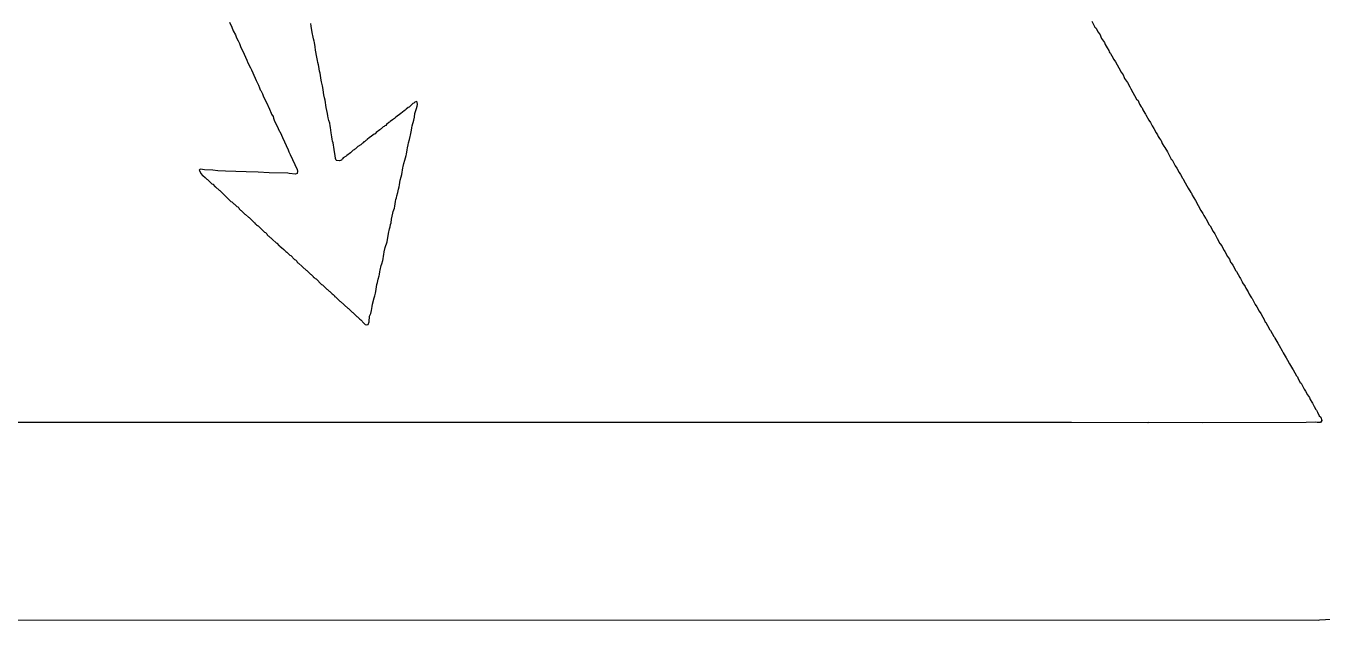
# Model space of a CAD drawing. Header units: inches. Extents: x -4 to 182, y -4 to 85.
# Drawn here: x 42.406 to 46.089, y 32.085 to 33.774 of the extents above; entities that cross this region are included whole.
import ezdxf

# ---------------------------------------------------------------- set-up
doc = ezdxf.new("R2010")
doc.units = ezdxf.units.IN
doc.layers.add('Bottom Overlay', color=54, linetype='Continuous')

msp = doc.modelspace()

# ---------------------------------------------------------------- linework, layer by layer
at = {"layer": 'Bottom Overlay'}
for p, q in [((42.9838, 33.7845), (42.9912, 33.7705)), ((43.2166, 33.7733), (43.2155, 33.78)), ((45.4344, 33.7874), (45.4434, 33.7705)), ((42.9912, 33.7705), (42.9951, 33.7598)), ((42.9951, 33.7598), (43.0013, 33.748)), ((43.0013, 33.748), (43.0035, 33.7423)), ((43.0035, 33.7423), (43.0047, 33.7378)), ((43.0047, 33.7378), (43.0091, 33.7311)), ((43.2194, 33.7547), (43.2166, 33.7733)), ((43.2217, 33.7412), (43.2194, 33.7547)), ((43.2228, 33.7367), (43.2217, 33.7412)), ((45.4434, 33.7705), (45.4457, 33.7682)), ((45.4457, 33.7682), (45.4468, 33.766)), ((45.4468, 33.766), (45.4524, 33.7559)), ((45.4524, 33.7559), (45.458, 33.748)), ((45.458, 33.748), (45.4614, 33.7401)), ((45.4614, 33.7401), (45.4625, 33.7379)), ((45.4625, 33.7379), (45.4704, 33.7266)), ((43.0091, 33.7311), (43.0125, 33.7232)), ((43.0125, 33.7232), (43.0165, 33.7125)), ((43.0165, 33.7125), (43.0215, 33.7041)), ((43.0215, 33.7041), (43.026, 33.6929)), ((43.2245, 33.7305), (43.2228, 33.7367)), ((43.2256, 33.726), (43.2245, 33.7305)), ((43.2279, 33.7137), (43.2256, 33.726)), ((43.229, 33.7047), (43.2279, 33.7137)), ((43.2324, 33.6844), (43.229, 33.7047)), ((45.4704, 33.7266), (45.4727, 33.721)), ((45.4727, 33.721), (45.4783, 33.7109)), ((45.4783, 33.7109), (45.4828, 33.7041)), ((45.4828, 33.7041), (45.4839, 33.6996)), ((43.026, 33.6929), (43.0339, 33.676)), ((43.0339, 33.676), (43.0367, 33.6687)), ((43.0367, 33.6687), (43.044, 33.6546)), ((43.2346, 33.6754), (43.2324, 33.6844)), ((43.2357, 33.6698), (43.2346, 33.6754)), ((43.2369, 33.6631), (43.2357, 33.6698)), ((45.4839, 33.6996), (45.4862, 33.6974)), ((45.4862, 33.6974), (45.4873, 33.6951)), ((45.4873, 33.6951), (45.4918, 33.6884)), ((45.4918, 33.6884), (45.4974, 33.6783)), ((45.4974, 33.6783), (45.5019, 33.6715)), ((45.5019, 33.6715), (45.5109, 33.6547)), ((43.044, 33.6546), (43.0463, 33.649)), ((43.0463, 33.649), (43.0575, 33.6254)), ((43.238, 33.6586), (43.2369, 33.6631)), ((43.2402, 33.6451), (43.238, 33.6586)), ((43.2414, 33.6395), (43.2402, 33.6451)), ((43.2447, 33.6192), (43.2414, 33.6395)), ((45.5109, 33.6547), (45.5176, 33.6423)), ((45.5176, 33.6423), (45.5233, 33.6344)), ((45.5233, 33.6344), (45.5266, 33.6266)), ((43.0575, 33.6254), (43.0603, 33.6181)), ((43.0603, 33.6181), (43.0665, 33.6052)), ((43.0665, 33.6052), (43.0693, 33.5978)), ((43.0693, 33.5978), (43.0716, 33.5922)), ((43.0716, 33.5922), (43.0732, 33.5905)), ((43.0732, 33.5905), (43.0777, 33.5804)), ((43.2459, 33.6147), (43.2447, 33.6192)), ((43.2481, 33.6035), (43.2459, 33.6147)), ((43.2492, 33.599), (43.2481, 33.6035)), ((43.2504, 33.5922), (43.2492, 33.599)), ((43.252, 33.5782), (43.2504, 33.5922)), ((45.5266, 33.6266), (45.5278, 33.6243)), ((45.5278, 33.6243), (45.5356, 33.6131)), ((45.5356, 33.6131), (45.5424, 33.6007)), ((45.5424, 33.6007), (45.5458, 33.5951)), ((45.5458, 33.5951), (45.5615, 33.5658)), ((43.0777, 33.5804), (43.08, 33.5748)), ((43.08, 33.5748), (43.0811, 33.5725)), ((43.0811, 33.5725), (43.089, 33.5557)), ((43.089, 33.5557), (43.098, 33.5366)), ((43.2543, 33.5692), (43.252, 33.5782)), ((43.256, 33.563), (43.2543, 33.5692)), ((43.2593, 33.5416), (43.256, 33.563)), ((43.5079, 33.554), (43.5056, 33.5529)), ((43.5112, 33.5574), (43.5079, 33.554)), ((43.5157, 33.5585), (43.5112, 33.5574)), ((43.5174, 33.5568), (43.5157, 33.5585)), ((43.5185, 33.5501), (43.5174, 33.5568)), ((45.5615, 33.5658), (45.566, 33.5613)), ((45.566, 33.5613), (45.5671, 33.5591)), ((45.5671, 33.5591), (45.5705, 33.5512)), ((43.098, 33.5366), (43.1025, 33.5253)), ((43.1025, 33.5253), (43.1036, 33.5231)), ((43.1036, 33.5231), (43.1081, 33.5163)), ((43.2627, 33.5248), (43.2593, 33.5416)), ((43.2638, 33.518), (43.2627, 33.5248)), ((43.265, 33.5124), (43.2638, 33.518)), ((43.4707, 33.5248), (43.4567, 33.5141)), ((43.4809, 33.5326), (43.4707, 33.5248)), ((43.4831, 33.5338), (43.4809, 33.5326)), ((43.4859, 33.5366), (43.4831, 33.5338)), ((43.4921, 33.5416), (43.4859, 33.5366)), ((43.4944, 33.5427), (43.4921, 33.5416)), ((43.4994, 33.5478), (43.4944, 33.5427)), ((43.5056, 33.5529), (43.4994, 33.5478)), ((43.5095, 33.5141), (43.5112, 33.5248)), ((43.5112, 33.5248), (43.5124, 33.5304)), ((43.5124, 33.5304), (43.5157, 33.5394)), ((43.5157, 33.5394), (43.5174, 33.5456)), ((43.5174, 33.5456), (43.5185, 33.5501)), ((45.5705, 33.5512), (45.575, 33.5433)), ((45.575, 33.5433), (45.5772, 33.5411)), ((45.5772, 33.5411), (45.5795, 33.5355)), ((45.5795, 33.5355), (45.5851, 33.5253)), ((45.5851, 33.5253), (45.5874, 33.5231)), ((45.5874, 33.5231), (45.5885, 33.5208)), ((45.5885, 33.5208), (45.5964, 33.5062)), ((43.1081, 33.5163), (43.1092, 33.5118)), ((43.1092, 33.5118), (43.1115, 33.5062)), ((43.1115, 33.5062), (43.1227, 33.4826)), ((43.1227, 33.4826), (43.1255, 33.4753)), ((43.2667, 33.5051), (43.265, 33.5124)), ((43.2689, 33.4972), (43.2667, 33.5051)), ((43.27, 33.4893), (43.2689, 33.4972)), ((43.2712, 33.4848), (43.27, 33.4893)), ((43.2728, 33.4697), (43.2712, 33.4848)), ((43.4134, 33.4798), (43.4112, 33.4787)), ((43.4151, 33.4815), (43.4134, 33.4798)), ((43.4213, 33.4865), (43.4151, 33.4815)), ((43.4235, 33.4876), (43.4213, 33.4865)), ((43.4258, 33.4899), (43.4235, 33.4876)), ((43.428, 33.491), (43.4258, 33.4899)), ((43.4308, 33.4938), (43.428, 33.491)), ((43.437, 33.4989), (43.4308, 33.4938)), ((43.4393, 33.5), (43.437, 33.4989)), ((43.4409, 33.5017), (43.4393, 33.5)), ((43.4471, 33.5068), (43.4409, 33.5017)), ((43.4528, 33.5101), (43.4471, 33.5068)), ((43.4567, 33.5141), (43.4528, 33.5101)), ((43.5011, 33.4775), (43.5022, 33.4843)), ((43.5022, 33.4843), (43.5034, 33.4899)), ((43.5034, 33.4899), (43.5084, 33.5062)), ((43.5084, 33.5062), (43.5095, 33.5141)), ((45.5964, 33.5062), (45.6009, 33.4995)), ((45.6009, 33.4995), (45.6065, 33.4894)), ((45.6065, 33.4894), (45.611, 33.4826)), ((45.611, 33.4826), (45.6177, 33.4702)), ((43.1255, 33.4753), (43.1272, 33.4736)), ((43.1272, 33.4736), (43.1317, 33.4635)), ((43.1317, 33.4635), (43.1345, 33.4562)), ((43.1345, 33.4562), (43.1508, 33.4219)), ((43.2751, 33.4584), (43.2728, 33.4697)), ((43.2762, 33.4517), (43.2751, 33.4584)), ((43.2773, 33.446), (43.2762, 33.4517)), ((43.2785, 33.4415), (43.2773, 33.446)), ((43.3662, 33.4438), (43.3639, 33.4415)), ((43.3684, 33.4449), (43.3662, 33.4438)), ((43.3718, 33.4483), (43.3684, 33.4449)), ((43.374, 33.4494), (43.3718, 33.4483)), ((43.3757, 33.4511), (43.374, 33.4494)), ((43.3819, 33.4562), (43.3757, 33.4511)), ((43.3842, 33.4573), (43.3819, 33.4562)), ((43.3875, 33.4607), (43.3842, 33.4573)), ((43.3954, 33.4663), (43.3875, 33.4607)), ((43.3977, 33.4674), (43.3954, 33.4663)), ((43.401, 33.4708), (43.3977, 33.4674)), ((43.4112, 33.4787), (43.401, 33.4708)), ((43.4932, 33.4415), (43.496, 33.4511)), ((43.496, 33.4511), (43.4972, 33.459)), ((43.4972, 33.459), (43.4983, 33.4635)), ((43.4983, 33.4635), (43.5011, 33.4775)), ((45.6177, 33.4702), (45.6211, 33.4646)), ((45.6211, 33.4646), (45.6233, 33.459)), ((45.6233, 33.459), (45.6267, 33.4534)), ((45.6267, 33.4534), (45.6301, 33.45)), ((45.6301, 33.45), (45.6312, 33.4478)), ((45.6312, 33.4478), (45.6346, 33.4399)), ((43.1508, 33.4219), (43.1531, 33.4162)), ((43.1531, 33.4162), (43.1565, 33.4084)), ((43.1565, 33.4084), (43.1632, 33.3938)), ((43.2796, 33.4348), (43.2785, 33.4415)), ((43.2807, 33.4292), (43.2796, 33.4348)), ((43.283, 33.4157), (43.2807, 33.4292)), ((43.2846, 33.405), (43.283, 33.4157)), ((43.3279, 33.4134), (43.3178, 33.4056)), ((43.3302, 33.4146), (43.3279, 33.4134)), ((43.3358, 33.4202), (43.3302, 33.4146)), ((43.3381, 33.4213), (43.3358, 33.4202)), ((43.3403, 33.4236), (43.3381, 33.4213)), ((43.3426, 33.4247), (43.3403, 33.4236)), ((43.3493, 33.4314), (43.3426, 33.4247)), ((43.3572, 33.4359), (43.3493, 33.4314)), ((43.3617, 33.4404), (43.3572, 33.4359)), ((43.3639, 33.4415), (43.3617, 33.4404)), ((43.4859, 33.405), (43.4871, 33.4095)), ((43.4871, 33.4095), (43.4887, 33.4213)), ((43.4887, 33.4213), (43.4899, 33.4269)), ((43.4899, 33.4269), (43.4921, 33.4359)), ((43.4921, 33.4359), (43.4932, 33.4415)), ((45.6346, 33.4399), (45.6391, 33.432)), ((45.6391, 33.432), (45.6425, 33.4286)), ((45.6425, 33.4286), (45.6492, 33.4163)), ((45.6492, 33.4163), (45.6604, 33.3949)), ((43.1632, 33.3938), (43.1767, 33.3656)), ((43.2858, 33.3971), (43.2846, 33.405)), ((43.2869, 33.3926), (43.2858, 33.3971)), ((43.2886, 33.3909), (43.2869, 33.3926)), ((43.2965, 33.3898), (43.2886, 33.3909)), ((43.3021, 33.3921), (43.2965, 33.3898)), ((43.3038, 33.3938), (43.3021, 33.3921)), ((43.3049, 33.396), (43.3038, 33.3938)), ((43.3077, 33.3988), (43.3049, 33.396)), ((43.3156, 33.4033), (43.3077, 33.3988)), ((43.3178, 33.4056), (43.3156, 33.4033)), ((43.4736, 33.351), (43.4769, 33.3701)), ((43.4769, 33.3701), (43.4781, 33.3746)), ((43.4781, 33.3746), (43.4797, 33.3831)), ((43.4797, 33.3831), (43.482, 33.3921)), ((43.482, 33.3921), (43.4859, 33.405)), ((45.6604, 33.3949), (45.6627, 33.3927)), ((45.6627, 33.3927), (45.6717, 33.3758)), ((45.6717, 33.3758), (45.6762, 33.369)), ((42.9006, 33.3662), (42.8978, 33.3634)), ((42.8978, 33.3634), (42.9034, 33.3533)), ((42.9079, 33.3656), (42.9006, 33.3662)), ((42.9034, 33.3533), (42.9063, 33.3493)), ((42.9063, 33.3493), (42.9085, 33.3482)), ((42.9136, 33.3645), (42.9079, 33.3656)), ((42.9085, 33.3482), (42.9147, 33.3432)), ((42.9372, 33.3634), (42.9136, 33.3645)), ((42.9147, 33.3432), (42.9198, 33.3381)), ((42.9198, 33.3381), (42.922, 33.337)), ((42.922, 33.337), (42.9344, 33.3246)), ((42.9507, 33.3623), (42.9372, 33.3634)), ((42.9732, 33.3611), (42.9507, 33.3623)), ((43.0316, 33.3589), (42.9732, 33.3611)), ((43.0654, 33.3578), (43.0316, 33.3589)), ((43.0969, 33.3566), (43.0654, 33.3578)), ((43.1503, 33.355), (43.0969, 33.3566)), ((43.1536, 33.3538), (43.1503, 33.355)), ((43.1716, 33.3527), (43.1536, 33.3538)), ((43.1767, 33.3544), (43.1716, 33.3527)), ((43.1767, 33.3656), (43.1778, 33.3611)), ((43.1778, 33.3611), (43.1767, 33.3544)), ((43.4674, 33.3223), (43.4696, 33.3358)), ((43.4696, 33.3358), (43.4719, 33.3448)), ((43.4719, 33.3448), (43.4736, 33.351)), ((45.6762, 33.369), (45.6829, 33.3567)), ((45.6829, 33.3567), (45.6863, 33.3511)), ((45.6863, 33.3511), (45.6919, 33.3409)), ((45.6919, 33.3409), (45.6942, 33.3387)), ((45.6942, 33.3387), (45.6953, 33.3364)), ((45.6953, 33.3364), (45.7043, 33.3196)), ((42.9344, 33.3246), (42.9366, 33.3235)), ((42.9366, 33.3235), (42.9434, 33.3167)), ((42.9434, 33.3167), (42.9456, 33.3156)), ((42.9456, 33.3156), (42.9546, 33.3066)), ((42.9546, 33.3066), (42.9569, 33.3055)), ((42.9569, 33.3055), (42.9681, 33.2942)), ((43.4595, 33.2909), (43.4623, 33.3004)), ((43.4623, 33.3004), (43.4646, 33.3094)), ((43.4646, 33.3094), (43.4663, 33.3167)), ((43.4663, 33.3167), (43.4674, 33.3223)), ((45.7043, 33.3196), (45.7088, 33.3128)), ((45.7088, 33.3128), (45.7155, 33.3005)), ((45.7155, 33.3005), (45.7178, 33.2982)), ((45.7178, 33.2982), (45.72, 33.2926)), ((42.9681, 33.2942), (42.9704, 33.2931)), ((42.9704, 33.2931), (42.9883, 33.2751)), ((42.9883, 33.2751), (42.9906, 33.274)), ((42.9906, 33.274), (42.9962, 33.2684)), ((42.9962, 33.2684), (42.9985, 33.2673)), ((42.9985, 33.2673), (43.0052, 33.2605)), ((43.0052, 33.2605), (43.0075, 33.2594)), ((43.0075, 33.2594), (43.0103, 33.2566)), ((43.4528, 33.256), (43.4539, 33.2616)), ((43.4539, 33.2616), (43.4561, 33.2751)), ((43.4561, 33.2751), (43.4573, 33.2807)), ((43.4573, 33.2807), (43.4584, 33.2852)), ((43.4584, 33.2852), (43.4595, 33.2909)), ((45.72, 33.2926), (45.7245, 33.2847)), ((45.7245, 33.2847), (45.729, 33.278)), ((45.729, 33.278), (45.7448, 33.2487)), ((43.0103, 33.2566), (43.0114, 33.2543)), ((43.0114, 33.2543), (43.0153, 33.2504)), ((43.0153, 33.2504), (43.0176, 33.2493)), ((43.0176, 33.2493), (43.0277, 33.2391)), ((43.0277, 33.2391), (43.03, 33.238)), ((43.03, 33.238), (43.0378, 33.2301)), ((43.0378, 33.2301), (43.0401, 33.229)), ((43.0401, 33.229), (43.0524, 33.2166)), ((43.4432, 33.2138), (43.4449, 33.2245)), ((43.4449, 33.2245), (43.4483, 33.2414)), ((43.4483, 33.2414), (43.4494, 33.2459)), ((43.4494, 33.2459), (43.4516, 33.2515)), ((43.4516, 33.2515), (43.4528, 33.256)), ((45.7448, 33.2487), (45.7504, 33.2409)), ((45.7504, 33.2409), (45.7527, 33.2352)), ((45.7527, 33.2352), (45.7572, 33.2274)), ((45.7572, 33.2274), (45.7594, 33.2251)), ((45.7594, 33.2251), (45.7605, 33.2229)), ((45.7605, 33.2229), (45.7684, 33.2082)), ((43.0524, 33.2166), (43.0547, 33.2155)), ((43.0547, 33.2155), (43.0564, 33.2138)), ((43.0564, 33.2138), (43.0575, 33.2116)), ((43.0575, 33.2116), (43.0592, 33.2099)), ((43.0592, 33.2099), (43.0614, 33.2088)), ((43.0614, 33.2088), (43.0637, 33.2065)), ((43.0637, 33.2065), (43.0659, 33.2054)), ((43.0659, 33.2054), (43.0839, 33.1874)), ((43.0839, 33.1874), (43.0862, 33.1863)), ((43.0862, 33.1863), (43.0901, 33.1824)), ((43.4359, 33.184), (43.4393, 33.1975)), ((43.4393, 33.1975), (43.4404, 33.2032)), ((43.4404, 33.2032), (43.4421, 33.2093)), ((43.4421, 33.2093), (43.4432, 33.2138)), ((45.7684, 33.2082), (45.7706, 33.206)), ((45.7706, 33.206), (45.7796, 33.1891)), ((45.7796, 33.1891), (45.7841, 33.1824)), ((43.0901, 33.1824), (43.0912, 33.1801)), ((43.0912, 33.1801), (43.094, 33.1773)), ((43.094, 33.1773), (43.0963, 33.1762)), ((43.0963, 33.1762), (43.0997, 33.1728)), ((43.0997, 33.1728), (43.1019, 33.1717)), ((43.1019, 33.1717), (43.1042, 33.1683)), ((43.1042, 33.1683), (43.1064, 33.1672)), ((43.1064, 33.1672), (43.1165, 33.1571)), ((43.1165, 33.1571), (43.1188, 33.1559)), ((43.1188, 33.1559), (43.1255, 33.1492)), ((43.1255, 33.1492), (43.1272, 33.1486)), ((43.1272, 33.1486), (43.1283, 33.1464)), ((43.4269, 33.1436), (43.432, 33.1599)), ((43.432, 33.1599), (43.4359, 33.184)), ((45.7841, 33.1824), (45.7909, 33.17)), ((45.7909, 33.17), (45.7988, 33.1554)), ((45.7988, 33.1554), (45.8038, 33.1492)), ((45.8038, 33.1492), (45.8094, 33.1368)), ((43.1283, 33.1464), (43.1323, 33.1436)), ((43.1323, 33.1436), (43.1385, 33.1385)), ((43.1385, 33.1385), (43.1446, 33.1323)), ((43.1446, 33.1323), (43.1469, 33.1312)), ((43.1469, 33.1312), (43.1559, 33.1222)), ((43.1559, 33.1222), (43.1581, 33.1211)), ((43.1581, 33.1211), (43.1694, 33.1098)), ((43.4196, 33.107), (43.4207, 33.1115)), ((43.4207, 33.1115), (43.4218, 33.1194)), ((43.4218, 33.1194), (43.423, 33.1239)), ((43.423, 33.1239), (43.4241, 33.1317)), ((43.4241, 33.1317), (43.4269, 33.1436)), ((45.8094, 33.1368), (45.8111, 33.1352)), ((45.8111, 33.1352), (45.8123, 33.1329)), ((45.8123, 33.1329), (45.8201, 33.1183)), ((45.8201, 33.1183), (45.8257, 33.1104)), ((43.1694, 33.1098), (43.1716, 33.1087)), ((43.1716, 33.1087), (43.1756, 33.1048)), ((43.1756, 33.1048), (43.1767, 33.1025)), ((43.1767, 33.1025), (43.1784, 33.1008)), ((43.1784, 33.1008), (43.1806, 33.0997)), ((43.1806, 33.0997), (43.1908, 33.0896)), ((43.1908, 33.0896), (43.193, 33.0885)), ((43.193, 33.0885), (43.202, 33.0795)), ((43.202, 33.0795), (43.2042, 33.0783)), ((43.2042, 33.0783), (43.2144, 33.0682)), ((43.4106, 33.0677), (43.4117, 33.0755)), ((43.4117, 33.0755), (43.4128, 33.08)), ((43.4128, 33.08), (43.4156, 33.093)), ((43.4156, 33.093), (43.4168, 33.0975)), ((43.4168, 33.0975), (43.4196, 33.107)), ((45.8257, 33.1104), (45.8291, 33.1025)), ((45.8291, 33.1025), (45.8302, 33.1003)), ((45.8302, 33.1003), (45.8353, 33.0941)), ((45.8353, 33.0941), (45.8437, 33.0778)), ((45.8437, 33.0778), (45.846, 33.0756)), ((45.846, 33.0756), (45.855, 33.0587)), ((43.2144, 33.0682), (43.2166, 33.0671)), ((43.2166, 33.0671), (43.2217, 33.062)), ((43.2217, 33.062), (43.2222, 33.0603)), ((43.2222, 33.0603), (43.2245, 33.0592)), ((43.2245, 33.0592), (43.2279, 33.0558)), ((43.2279, 33.0558), (43.2301, 33.0547)), ((43.2301, 33.0547), (43.2459, 33.039)), ((43.2459, 33.039), (43.2481, 33.0379)), ((43.2481, 33.0379), (43.2605, 33.0255)), ((43.3999, 33.0187), (43.4033, 33.039)), ((43.4033, 33.039), (43.4044, 33.0446)), ((43.4044, 33.0446), (43.4067, 33.0536)), ((43.4067, 33.0536), (43.4095, 33.0632)), ((43.4095, 33.0632), (43.4106, 33.0677)), ((45.855, 33.0587), (45.8572, 33.0564)), ((45.8572, 33.0564), (45.8617, 33.0463)), ((45.8617, 33.0463), (45.8629, 33.0441)), ((45.8629, 33.0441), (45.8707, 33.0328)), ((43.2605, 33.0255), (43.2627, 33.0244)), ((43.2627, 33.0244), (43.2672, 33.0199)), ((43.2672, 33.0199), (43.2695, 33.0187)), ((43.2695, 33.0187), (43.2762, 33.012)), ((43.2762, 33.012), (43.2785, 33.0109)), ((43.2785, 33.0109), (43.2824, 33.0069)), ((43.2824, 33.0069), (43.283, 33.0052)), ((43.283, 33.0052), (43.2852, 33.0041)), ((43.2852, 33.0041), (43.2976, 32.9918)), ((43.3954, 33.0007), (43.3971, 33.0069)), ((43.3971, 33.0069), (43.3988, 33.0142)), ((43.3988, 33.0142), (43.3999, 33.0187)), ((45.8707, 33.0328), (45.8719, 33.0283)), ((45.8719, 33.0283), (45.8792, 33.0176)), ((45.8792, 33.0176), (45.882, 33.0115)), ((45.882, 33.0115), (45.8865, 33.0036)), ((45.8865, 33.0036), (45.8887, 33.0013)), ((45.8887, 33.0013), (45.8898, 32.9991)), ((43.2976, 32.9918), (43.2998, 32.9906)), ((43.2998, 32.9906), (43.3088, 32.9816)), ((43.3088, 32.9816), (43.3111, 32.9805)), ((43.3111, 32.9805), (43.3201, 32.9715)), ((43.3201, 32.9715), (43.3223, 32.9704)), ((43.3223, 32.9704), (43.3324, 32.9603)), ((43.3858, 32.9563), (43.3881, 32.9653)), ((43.3881, 32.9653), (43.3898, 32.976)), ((43.3898, 32.976), (43.3909, 32.9828)), ((43.3909, 32.9828), (43.3954, 33.0007)), ((45.8898, 32.9991), (45.8988, 32.9822)), ((45.8988, 32.9822), (45.9033, 32.9755)), ((45.9033, 32.9755), (45.9101, 32.9631)), ((43.3324, 32.9603), (43.3347, 32.9591)), ((43.3347, 32.9591), (43.3459, 32.9479)), ((43.3459, 32.9479), (43.3482, 32.9468)), ((43.3482, 32.9468), (43.3549, 32.94)), ((43.3549, 32.94), (43.3572, 32.9389)), ((43.3572, 32.9389), (43.3611, 32.935)), ((43.3611, 32.935), (43.3622, 32.9327)), ((43.3622, 32.9327), (43.3695, 32.9254)), ((43.3785, 32.9254), (43.3814, 32.9327)), ((43.3814, 32.9327), (43.3825, 32.9485)), ((43.3825, 32.9485), (43.3858, 32.9563)), ((45.9101, 32.9631), (45.9146, 32.9564)), ((45.9146, 32.9564), (45.9202, 32.9462)), ((45.9202, 32.9462), (45.9247, 32.9395)), ((45.9247, 32.9395), (45.9275, 32.9322)), ((45.9275, 32.9322), (45.9292, 32.9305)), ((45.9292, 32.9305), (45.9337, 32.9226)), ((43.3695, 32.9254), (43.374, 32.9243)), ((43.374, 32.9243), (43.3785, 32.9254)), ((45.9337, 32.9226), (45.9404, 32.9103)), ((45.9404, 32.9103), (45.9427, 32.908)), ((45.9427, 32.908), (45.9517, 32.8911)), ((45.9517, 32.8911), (45.9539, 32.8889)), ((45.9539, 32.8889), (45.9551, 32.8866)), ((45.9551, 32.8866), (45.9629, 32.872)), ((45.9629, 32.872), (45.9674, 32.8653)), ((45.9674, 32.8653), (45.9753, 32.8507)), ((45.9753, 32.8507), (45.9787, 32.845)), ((45.9787, 32.845), (45.9865, 32.8304)), ((45.9865, 32.8304), (45.991, 32.8237)), ((45.991, 32.8237), (45.9967, 32.8136)), ((45.9967, 32.8136), (46.0045, 32.7989)), ((46.0045, 32.7989), (46.0068, 32.7967)), ((46.0068, 32.7967), (46.0158, 32.7798)), ((46.0158, 32.7798), (46.0192, 32.7764)), ((46.0192, 32.7764), (46.0214, 32.7708)), ((46.0214, 32.7708), (46.027, 32.7607)), ((46.027, 32.7607), (46.0293, 32.7585)), ((46.0293, 32.7585), (46.0383, 32.7416)), ((46.0383, 32.7416), (46.0416, 32.736)), ((46.0416, 32.736), (46.0473, 32.7258)), ((46.0473, 32.7258), (46.0529, 32.718)), ((46.0529, 32.718), (46.0551, 32.7124)), ((46.0551, 32.7124), (46.0596, 32.7045)), ((46.0596, 32.7045), (46.0619, 32.7022)), ((46.0619, 32.7022), (46.0664, 32.6921)), ((46.0664, 32.6921), (46.0709, 32.6842)), ((46.0709, 32.6842), (46.0731, 32.682)), ((46.0731, 32.682), (46.0754, 32.6764)), ((46.0754, 32.6764), (46.081, 32.6662)), ((45.3765, 32.6466), (42.2077, 32.6466)), ((45.5935, 32.6454), (45.3765, 32.6466)), ((45.5969, 32.6466), (45.5935, 32.6454)), ((45.7482, 32.646), (45.5969, 32.6466)), ((46.0433, 32.6466), (45.7482, 32.646)), ((46.0714, 32.6477), (46.0433, 32.6466)), ((46.0748, 32.6466), (46.0714, 32.6477)), ((46.0844, 32.6471), (46.0748, 32.6466)), ((46.081, 32.6662), (46.0855, 32.6617)), ((46.0878, 32.6528), (46.0844, 32.6471)), ((46.0855, 32.6617), (46.0878, 32.6528)), ((40.3293, 32.086), (46.0782, 32.0855)), ((46.0782, 32.0855), (46.0816, 32.0866)), ((46.0816, 32.0866), (46.1153, 32.0877))]:
    msp.add_line(p, q, dxfattribs=at)

doc.saveas('drawing.dxf')
